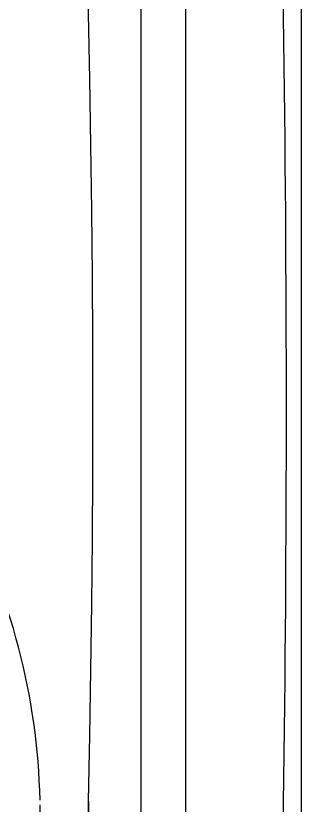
# Model space of a CAD drawing. Extents: x 528 to 612, y 649 to 778.
# Drawn here: x 607.56 to 612.33, y 696.3 to 709.48 of the extents above; entities that cross this region are included whole.
import ezdxf

# ---------------------------------------------------------------- set-up
doc = ezdxf.new("R2010")
doc.units = 0
doc.header["$MEASUREMENT"] = 0
doc.layers.add('1', color=4, linetype='Continuous')

# ---------------------------------------------------------------- blocks, each defined once
blk = doc.blocks.new('2010JETSETTER')
at = {"layer": '1', "color": 3, "linetype": 'Continuous'}
blk.add_line((82.186, 12.056), (82.186, 53.052), dxfattribs=at)
at = {"layer": '1', "color": 4, "linetype": 'Continuous'}
blk.add_lwpolyline([(12, 65.108), (72.112, 65.108, -0.414214), (84.112, 53.108), (84.112, 12, -0.414214), (72.112, 0), (12, 0, -0.414214), (0, 12), (0, 53.108, -0.414214)], format="xyb", close=True, dxfattribs=at)
at = {"layer": '1', "color": 3, "linetype": 'Continuous'}
for points in [[(81.436, 40.168), (81.436, 38.997), (81.436, 37.826), (81.436, 36.654), (81.436, 35.483), (81.436, 34.311), (81.436, 33.14), (81.436, 31.968), (81.436, 30.797), (81.436, 29.626), (81.436, 28.454), (81.436, 27.283), (81.436, 26.111), (81.436, 24.94), (81.436, 23.768), (81.436, 22.597), (81.436, 21.426), (81.436, 20.254), (81.436, 19.083), (81.436, 17.911), (81.436, 16.74), (81.436, 15.568), (81.436, 14.397)], [(83.806, 39.529), (83.812, 39.119), (83.818, 38.708), (83.823, 38.298), (83.828, 37.888), (83.833, 37.478), (83.837, 37.067), (83.841, 36.657), (83.845, 36.247), (83.848, 35.836), (83.851, 35.426), (83.853, 35.015), (83.855, 34.605), (83.857, 34.194), (83.858, 33.784), (83.859, 33.373), (83.86, 32.963), (83.86, 32.552), (83.86, 32.142), (83.859, 31.731), (83.858, 31.32), (83.857, 30.91), (83.855, 30.499), (83.853, 30.089), (83.851, 29.679), (83.848, 29.268), (83.845, 28.858), (83.841, 28.448), (83.837, 28.038), (83.833, 27.627), (83.828, 27.217), (83.823, 26.807), (83.818, 26.397), (83.812, 25.987), (83.806, 25.577)], [(80.566, 26.018), (80.588, 27.113), (80.605, 28.209), (80.619, 29.305), (80.629, 30.401), (80.634, 31.497), (80.636, 32.593), (80.634, 33.69), (80.628, 34.786), (80.618, 35.881), (80.604, 36.977), (80.586, 38.073), (80.565, 39.169), (80.539, 40.264), (80.51, 41.359), (80.476, 42.455), (80.439, 43.55), (80.398, 44.644), (80.353, 45.739), (80.25, 47.927)], [(80.566, 26.018), (80.561, 25.809)], [(80.562, 25.816), (80.566, 26.018)], [(80.534, 24.564), (80.535, 24.637), (80.537, 24.709), (80.539, 24.782), (80.54, 24.855), (80.542, 24.927), (80.543, 25), (80.545, 25.072), (80.547, 25.145), (80.548, 25.218), (80.55, 25.29), (80.552, 25.363), (80.554, 25.436), (80.555, 25.509), (80.557, 25.581), (80.558, 25.654), (80.56, 25.727), (80.562, 25.799), (80.563, 25.872), (80.566, 26.018)], [(80.566, 26.018), (80.566, 26.017), (80.566, 26.017), (80.566, 26.017), (80.566, 26.016), (80.566, 26.016), (80.566, 26.016), (80.566, 26.016), (80.566, 26.015), (80.566, 26.015), (80.566, 26.015), (80.566, 26.014), (80.566, 26.014), (80.566, 26.014), (80.566, 26.014), (80.566, 26.013), (80.566, 26.013), (80.566, 26.013), (80.566, 26.012), (80.566, 26.012)], [(79.758, 25.762), (79.758, 25.772), (79.758, 25.782), (79.758, 25.791), (79.758, 25.801), (79.758, 25.811), (79.758, 25.82), (79.758, 25.83), (79.758, 25.84), (79.758, 25.849), (79.758, 25.859), (79.758, 25.869), (79.758, 25.878), (79.758, 25.888), (79.758, 25.898), (79.758, 25.907), (79.758, 25.917), (79.757, 25.927), (79.757, 25.936), (79.757, 25.955)]]:
    blk.add_lwpolyline(points, dxfattribs=at)
blk.add_arc((68.649, 25.775), 11.109, 1.3386, 28.0168, dxfattribs=at)

msp = doc.modelspace()

# ---------------------------------------------------------------- block references
at = {"layer": '1'}
msp.add_blockref('2010JETSETTER', (528.213, 670.352), dxfattribs=at)

doc.saveas('drawing.dxf')
